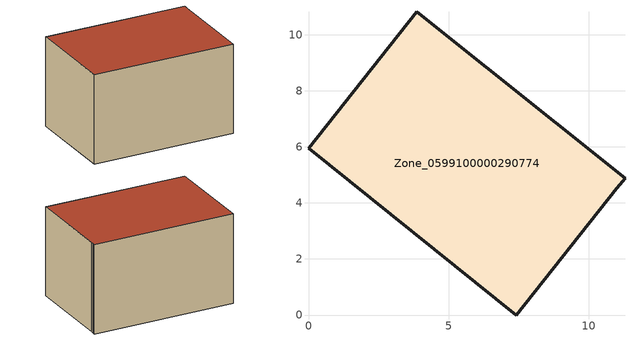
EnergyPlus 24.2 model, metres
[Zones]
Zone_0599100000290774
 floor ground (C_G): 3.87,10.81 11.29,4.88 11.2,4.77 11,4.53 7.41,0 0,5.94 z0.46
 wall outside (C_F): 11.2,4.77 11.29,4.88 3.87,10.81 0,5.94 7.41,0 11,4.53 11.2,4.77 z0.46:6.38
 roof outside (C_R): 11.29,4.88 3.87,10.81 0,5.94 7.41,0 11,4.53 11.2,4.77 z6.38
[BUILDING]
Pand.0599100000290774: North Axis=0; Terrain=City; Loads Convergence Tolerance Value=0.04; Temperature Convergence Tolerance Value=0.4; Solar Distribution=FullExterior; Maximum Number of Warmup Days=25; Minimum Number of Warmup Days=1
[Site:Location]
Rotterdam.The.Hague.AP_ZH_NLD Design_Conditions: Latitude=51.96; Longitude=4.45; Time Zone=1; Elevation=-4.5
[SITE:GROUNDTEMPERATURE:BUILDINGSURFACE]
18, 18, 18, 18, 18, 18, 18, 18, 18, 18, 18, 18
[MATERIAL] Thermal Absorptance=0.9; Solar Absorptance=0.7; Visible Absorptance=0.7
Name | Roughness | Thickness | Conductivity | Density | Specific Heat
G.TI.1946-1964 | MediumSmooth | 0.15 | 1 | 540 | 1210
F.TI.1946-1964 | Rough | 0.3 | 0.857143 | 1920 | 840
R.TI.1946-1964 | MediumRough | 0.2 | 0.277778 | 1500 | 1000
[CONSTRUCTION]
C_G: G.TI.1946-1964
C_F: F.TI.1946-1964
C_R: R.TI.1946-1964
[ZONE]
Zone_0599100000290774: Type=1; Multiplier=1; Ceiling Height=Autocalculate; Volume=Autocalculate; Floor Area=autocalculate; Part of Total Floor Area=Yes
[ZONEINFILTRATION:DESIGNFLOWRATE]
Infil_Zone_0599100000290774: Zone or ZoneList or Space or SpaceList=Zone_0599100000290774; Schedule=AlwaysOn; Design Flow Rate Calculation Method=Flow/Area; Flow Rate per Floor Area=0.003; Constant Term Coefficient=1; Temperature Term Coefficient=0; Velocity Term Coefficient=0; Velocity Squared Term Coefficient=0
[HVACTEMPLATE:ZONE:IDEALLOADSAIRSYSTEM]
Zone_0599100000290774: Maximum Heating Supply Air Temperature=50; Minimum Cooling Supply Air Temperature=13; Maximum Heating Supply Air Humidity Ratio=0.0156; Minimum Cooling Supply Air Humidity Ratio=0.0077; Heating Limit=NoLimit; Cooling Limit=NoLimit; Dehumidification Control Type=ConstantSensibleHeatRatio; Cooling Sensible Heat Ratio=0.7; Dehumidification Setpoint=60; Humidification Control Type=None; Humidification Setpoint=30; Outdoor Air Method=None; Outdoor Air Flow Rate per Person=0.00944; Outdoor Air Flow Rate per Zone Floor Area=0; Outdoor Air Flow Rate per Zone=0; Demand Controlled Ventilation Type=None; Outdoor Air Economizer Type=NoEconomizer; Heat Recovery Type=None; Sensible Heat Recovery Effectiveness=0.7; Latent Heat Recovery Effectiveness=0.65
[ZONECONTROL:THERMOSTAT]
ThermostatControl_Zone_0599100000290774: Zone or ZoneList=Zone_0599100000290774; Control Type Schedule=DualSetpointControlType; Control 1=Thermostat_Zone_0599100000290774; Temperature Difference Between Cutout And Setpoint=0
[THERMOSTATSETPOINT:DUALSETPOINT]
Thermostat_Zone_0599100000290774: Heating Setpoint Temperature Schedule=HeatingSetpoint_Zone_0599100000290774; Cooling Setpoint Temperature Schedule=CoolingSetpoint_Zone_0599100000290774
[SCHEDULE:COMPACT]
HeatingSetpoint_Zone_0599100000290774: Through: 12/31, For: AllDays, Until: 24:00, 21
CoolingSetpoint_Zone_0599100000290774: Through: 12/31, For: AllDays, Until: 24:00, 24
DualSetpointControlType: Through: 12/31, For: AllDays, Until: 24:00, 4
AlwaysOn: Through: 12/31, For: AllDays, Until: 24:00, 1
